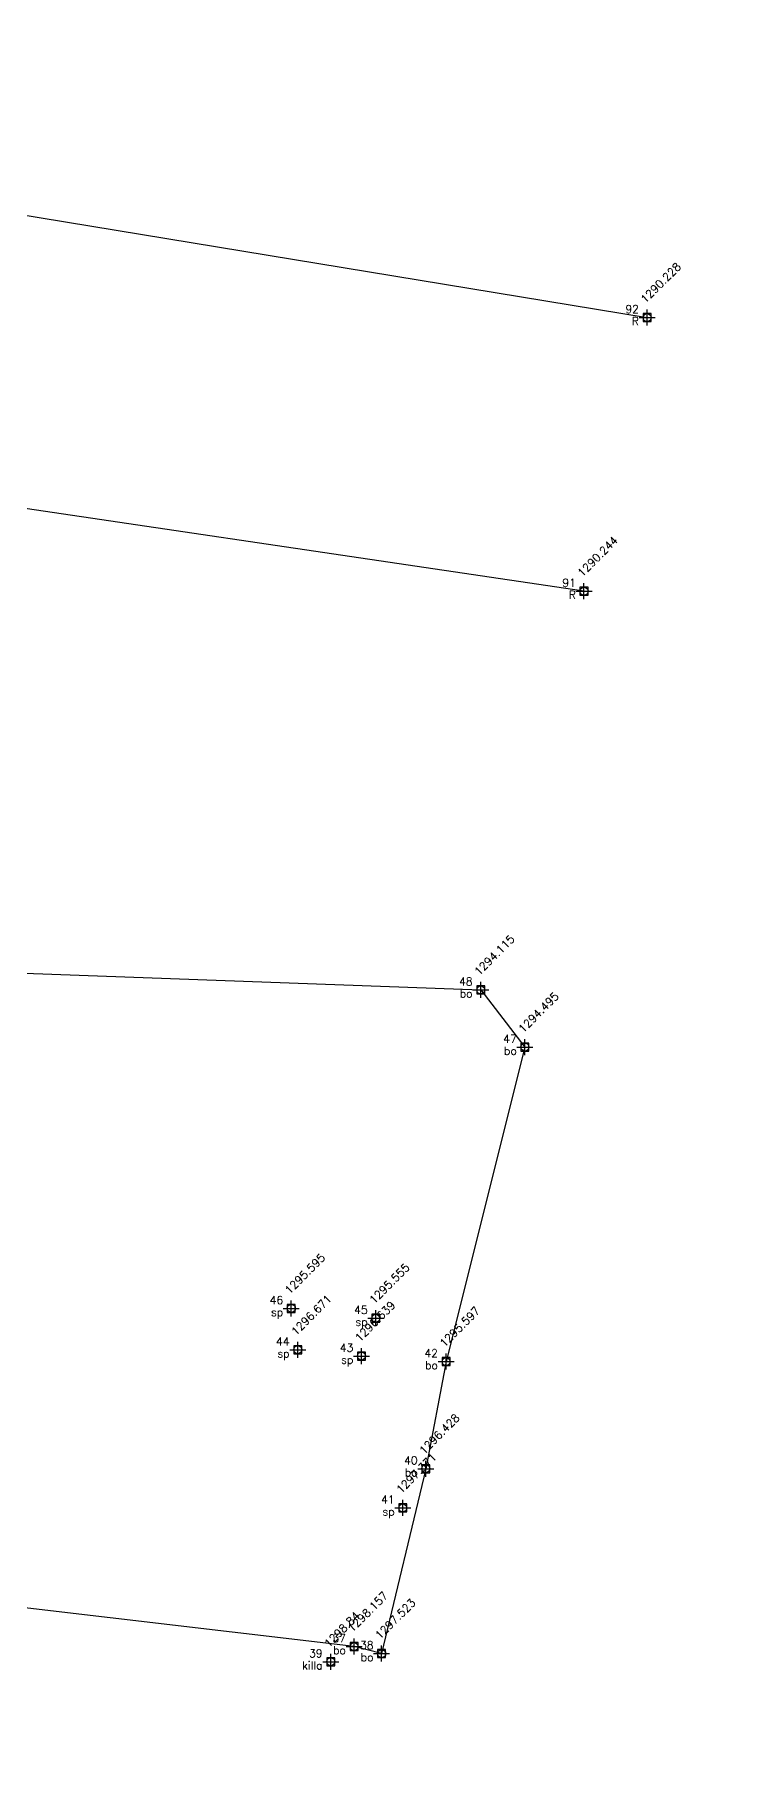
# Model space of a CAD drawing. Header units: metres. Extents: x 345912 to 349030, y 3061206 to 3061792.
# Drawn here: x 347523.9 to 347546.2, y 3061653.2 to 3061707.9 of the extents above; entities that cross this region are included whole.
import ezdxf
from ezdxf.enums import TextEntityAlignment as Align

# ---------------------------------------------------------------- set-up
doc = ezdxf.new("R2010")
doc.units = ezdxf.units.M
doc.header["$MEASUREMENT"] = 0
doc.header["$PDMODE"] = 98
doc.header["$PDSIZE"] = 0.25
for name, color, linetype in [('bo', 7, 'Continuous'), ('Boundary', 6, 'Continuous'), ('Features', 5, 'Continuous'), ('killa', 7, 'Continuous'), ('Points', 7, 'Continuous'), ('Points-ELV', 6, 'Continuous'), ('Points-NUM', 4, 'Continuous'), ('Points-TXT', 3, 'Continuous'), ('R', 1, 'Continuous'), ('sp', 7, 'Continuous')]:
    doc.layers.add(name, color=color, linetype=linetype)
doc.styles.add('romans', font='romans.shx')
picture_1 = doc.add_image_def('image1.jpg', size_in_pixel=(3507, 4960))

# ---------------------------------------------------------------- blocks, each defined once
blk = doc.blocks.new('POINTS')
at = {"layer": 'Points'}
blk.add_line((0, 0), (0, 0), dxfattribs=at)
blk.add_point((0, 0), dxfattribs=at)
at = {"layer": 'Points-ELV', "style": 'romans'}
blk.add_attdef('ELEV', text='', height=1, rotation=45, dxfattribs=at).set_placement((0, 0), align=Align.BOTTOM_LEFT)
at = {"layer": 'Points-NUM', "style": 'romans'}
blk.add_attdef('PTNUM', text='', height=1, dxfattribs=at).set_placement((0, 0), align=Align.BOTTOM_RIGHT)
at = {"layer": 'Points-TXT', "style": 'romans'}
blk.add_attdef('DESC', text='', height=1, dxfattribs=at).set_placement((0, 0), align=Align.BOTTOM_RIGHT)
blk = doc.blocks.new('dh')
at = {"layer": 'Boundary'}
blk.add_lwpolyline([(346594.07465, 3061308.65361), (346600.012, 3061309.172), (346601.871, 3061311.018), (346603.141, 3061312.283), (346611.952, 3061317.989), (346616.524, 3061319.636), (346628.182, 3061331.963), (346646.724, 3061331.279), (346648.105, 3061329.491), (346645.641, 3061319.666), (346645.006, 3061316.321), (346643.63, 3061310.547), (346642.767, 3061310.766), (346631.327, 3061312.107), (346624.101, 3061312.745)], dxfattribs=at)
at = {"layer": 'R'}
for points in [[(346470.8, 3061337.185), (346474.65, 3061340.185), (346477.595, 3061342.279), (346480.492, 3061344.098), (346484.067, 3061346.193), (346493.109, 3061350.19), (346501.168, 3061352.853), (346507.472, 3061355.156), (346517.062, 3061356.668), (346525.415, 3061357.549), (346531.112, 3061358.336), (346598.36, 3061359.118), (346606.403, 3061359.135), (346619.498, 3061357.676), (346630.573, 3061355.794), (346651.92, 3061352.284)], [(346649.951, 3061343.735), (346627.556, 3061347.044), (346618.472, 3061348.789), (346597.905, 3061350.377), (346531.896, 3061350.384), (346516.74, 3061347.88), (346501.121, 3061344.123), (346497.494, 3061343.302), (346491.76, 3061340.668), (346490.424, 3061339.807), (346485.111, 3061335.573), (346482.366, 3061333.706), (346478.345, 3061331.457)]]:
    blk.add_lwpolyline(points, dxfattribs=at)
at = {"layer": 'bo', "linetype": 'Continuous'}
ref = blk.add_blockref('POINTS', (346646.724, 3061331.279, 1294.115), dxfattribs=at)
ref.add_attrib('PTNUM', '48', dxfattribs={"layer": 'Points-NUM', "height": 0.25, "style": 'romans'}).set_placement((346646.474, 3061331.3415, 1294.115), align=Align.BOTTOM_RIGHT)
ref.add_attrib('DESC', 'bo', dxfattribs={"layer": 'Points-TXT', "height": 0.25, "style": 'romans'}).set_placement((346646.474, 3061330.9665, 1294.115), align=Align.BOTTOM_RIGHT)
ref.add_attrib('ELEV', '1294.115', dxfattribs={"layer": 'Points-ELV', "height": 0.25, "rotation": 45, "style": 'romans'}).set_placement((346646.724, 3061331.654, 1294.115), align=Align.BOTTOM_LEFT)
ref = blk.add_blockref('POINTS', (346648.105, 3061329.491, 1294.495), dxfattribs=at)
ref.add_attrib('PTNUM', '47', dxfattribs={"layer": 'Points-NUM', "height": 0.25, "style": 'romans'}).set_placement((346647.855, 3061329.5535, 1294.495), align=Align.BOTTOM_RIGHT)
ref.add_attrib('DESC', 'bo', dxfattribs={"layer": 'Points-TXT', "height": 0.25, "style": 'romans'}).set_placement((346647.855, 3061329.1785, 1294.495), align=Align.BOTTOM_RIGHT)
ref.add_attrib('ELEV', '1294.495', dxfattribs={"layer": 'Points-ELV', "height": 0.25, "rotation": 45, "style": 'romans'}).set_placement((346648.105, 3061329.866, 1294.495), align=Align.BOTTOM_LEFT)
ref = blk.add_blockref('POINTS', (346645.641, 3061319.666, 1295.597), dxfattribs=at)
ref.add_attrib('PTNUM', '42', dxfattribs={"layer": 'Points-NUM', "height": 0.25, "style": 'romans'}).set_placement((346645.391, 3061319.7285, 1295.597), align=Align.BOTTOM_RIGHT)
ref.add_attrib('DESC', 'bo', dxfattribs={"layer": 'Points-TXT', "height": 0.25, "style": 'romans'}).set_placement((346645.391, 3061319.3535, 1295.597), align=Align.BOTTOM_RIGHT)
ref.add_attrib('ELEV', '1295.597', dxfattribs={"layer": 'Points-ELV', "height": 0.25, "rotation": 45, "style": 'romans'}).set_placement((346645.641, 3061320.041, 1295.597), align=Align.BOTTOM_LEFT)
ref = blk.add_blockref('POINTS', (346645.006, 3061316.321, 1296.428), dxfattribs=at)
ref.add_attrib('PTNUM', '40', dxfattribs={"layer": 'Points-NUM', "height": 0.25, "style": 'romans'}).set_placement((346644.756, 3061316.3835, 1296.428), align=Align.BOTTOM_RIGHT)
ref.add_attrib('DESC', 'bo', dxfattribs={"layer": 'Points-TXT', "height": 0.25, "style": 'romans'}).set_placement((346644.756, 3061316.0085, 1296.428), align=Align.BOTTOM_RIGHT)
ref.add_attrib('ELEV', '1296.428', dxfattribs={"layer": 'Points-ELV', "height": 0.25, "rotation": 45, "style": 'romans'}).set_placement((346645.006, 3061316.696, 1296.428), align=Align.BOTTOM_LEFT)
ref = blk.add_blockref('POINTS', (346642.767, 3061310.766, 1298.157), dxfattribs=at)
ref.add_attrib('PTNUM', '37', dxfattribs={"layer": 'Points-NUM', "height": 0.25, "style": 'romans'}).set_placement((346642.517, 3061310.8285, 1298.157), align=Align.BOTTOM_RIGHT)
ref.add_attrib('DESC', 'bo', dxfattribs={"layer": 'Points-TXT', "height": 0.25, "style": 'romans'}).set_placement((346642.517, 3061310.4535, 1298.157), align=Align.BOTTOM_RIGHT)
ref.add_attrib('ELEV', '1298.157', dxfattribs={"layer": 'Points-ELV', "height": 0.25, "rotation": 45, "style": 'romans'}).set_placement((346642.767, 3061311.141, 1298.157), align=Align.BOTTOM_LEFT)
ref = blk.add_blockref('POINTS', (346643.63, 3061310.547, 1297.523), dxfattribs=at)
ref.add_attrib('PTNUM', '38', dxfattribs={"layer": 'Points-NUM', "height": 0.25, "style": 'romans'}).set_placement((346643.38, 3061310.6095, 1297.523), align=Align.BOTTOM_RIGHT)
ref.add_attrib('DESC', 'bo', dxfattribs={"layer": 'Points-TXT', "height": 0.25, "style": 'romans'}).set_placement((346643.38, 3061310.2345, 1297.523), align=Align.BOTTOM_RIGHT)
ref.add_attrib('ELEV', '1297.523', dxfattribs={"layer": 'Points-ELV', "height": 0.25, "rotation": 45, "style": 'romans'}).set_placement((346643.63, 3061310.922, 1297.523), align=Align.BOTTOM_LEFT)
at = {"layer": 'killa', "linetype": 'Continuous'}
ref = blk.add_blockref('POINTS', (346642.038, 3061310.291, 1298.84), dxfattribs=at)
ref.add_attrib('PTNUM', '39', dxfattribs={"layer": 'Points-NUM', "height": 0.25, "style": 'romans'}).set_placement((346641.788, 3061310.3535, 1298.84), align=Align.BOTTOM_RIGHT)
ref.add_attrib('DESC', 'killa', dxfattribs={"layer": 'Points-TXT', "height": 0.25, "style": 'romans'}).set_placement((346641.788, 3061309.9785, 1298.84), align=Align.BOTTOM_RIGHT)
ref.add_attrib('ELEV', '1298.84', dxfattribs={"layer": 'Points-ELV', "height": 0.25, "rotation": 45, "style": 'romans'}).set_placement((346642.038, 3061310.666, 1298.84), align=Align.BOTTOM_LEFT)
at = {"layer": 'R', "linetype": 'Continuous'}
ref = blk.add_blockref('POINTS', (346651.92, 3061352.284, 1290.228), dxfattribs=at)
ref.add_attrib('PTNUM', '92', dxfattribs={"layer": 'Points-NUM', "height": 0.25, "style": 'romans'}).set_placement((346651.67, 3061352.3465, 1290.228), align=Align.BOTTOM_RIGHT)
ref.add_attrib('DESC', 'R', dxfattribs={"layer": 'Points-TXT', "height": 0.25, "style": 'romans'}).set_placement((346651.67, 3061351.9715, 1290.228), align=Align.BOTTOM_RIGHT)
ref.add_attrib('ELEV', '1290.228', dxfattribs={"layer": 'Points-ELV', "height": 0.25, "rotation": 45, "style": 'romans'}).set_placement((346651.92, 3061352.659, 1290.228), align=Align.BOTTOM_LEFT)
ref = blk.add_blockref('POINTS', (346649.951, 3061343.735, 1290.244), dxfattribs=at)
ref.add_attrib('PTNUM', '91', dxfattribs={"layer": 'Points-NUM', "height": 0.25, "style": 'romans'}).set_placement((346649.701, 3061343.7975, 1290.244), align=Align.BOTTOM_RIGHT)
ref.add_attrib('DESC', 'R', dxfattribs={"layer": 'Points-TXT', "height": 0.25, "style": 'romans'}).set_placement((346649.701, 3061343.4225, 1290.244), align=Align.BOTTOM_RIGHT)
ref.add_attrib('ELEV', '1290.244', dxfattribs={"layer": 'Points-ELV', "height": 0.25, "rotation": 45, "style": 'romans'}).set_placement((346649.951, 3061344.11, 1290.244), align=Align.BOTTOM_LEFT)
at = {"layer": 'sp', "linetype": 'Continuous'}
ref = blk.add_blockref('POINTS', (346640.808, 3061321.328, 1295.595), dxfattribs=at)
ref.add_attrib('PTNUM', '46', dxfattribs={"layer": 'Points-NUM', "height": 0.25, "style": 'romans'}).set_placement((346640.558, 3061321.3905, 1295.595), align=Align.BOTTOM_RIGHT)
ref.add_attrib('DESC', 'sp', dxfattribs={"layer": 'Points-TXT', "height": 0.25, "style": 'romans'}).set_placement((346640.558, 3061321.0155, 1295.595), align=Align.BOTTOM_RIGHT)
ref.add_attrib('ELEV', '1295.595', dxfattribs={"layer": 'Points-ELV', "height": 0.25, "rotation": 45, "style": 'romans'}).set_placement((346640.808, 3061321.703, 1295.595), align=Align.BOTTOM_LEFT)
ref = blk.add_blockref('POINTS', (346643.445, 3061321.02, 1295.555), dxfattribs=at)
ref.add_attrib('PTNUM', '45', dxfattribs={"layer": 'Points-NUM', "height": 0.25, "style": 'romans'}).set_placement((346643.195, 3061321.0825, 1295.555), align=Align.BOTTOM_RIGHT)
ref.add_attrib('DESC', 'sp', dxfattribs={"layer": 'Points-TXT', "height": 0.25, "style": 'romans'}).set_placement((346643.195, 3061320.7075, 1295.555), align=Align.BOTTOM_RIGHT)
ref.add_attrib('ELEV', '1295.555', dxfattribs={"layer": 'Points-ELV', "height": 0.25, "rotation": 45, "style": 'romans'}).set_placement((346643.445, 3061321.395, 1295.555), align=Align.BOTTOM_LEFT)
ref = blk.add_blockref('POINTS', (346641.007, 3061320.037, 1296.671), dxfattribs=at)
ref.add_attrib('PTNUM', '44', dxfattribs={"layer": 'Points-NUM', "height": 0.25, "style": 'romans'}).set_placement((346640.757, 3061320.0995, 1296.671), align=Align.BOTTOM_RIGHT)
ref.add_attrib('DESC', 'sp', dxfattribs={"layer": 'Points-TXT', "height": 0.25, "style": 'romans'}).set_placement((346640.757, 3061319.7245, 1296.671), align=Align.BOTTOM_RIGHT)
ref.add_attrib('ELEV', '1296.671', dxfattribs={"layer": 'Points-ELV', "height": 0.25, "rotation": 45, "style": 'romans'}).set_placement((346641.007, 3061320.412, 1296.671), align=Align.BOTTOM_LEFT)
ref = blk.add_blockref('POINTS', (346642.997, 3061319.84, 1296.639), dxfattribs=at)
ref.add_attrib('PTNUM', '43', dxfattribs={"layer": 'Points-NUM', "height": 0.25, "style": 'romans'}).set_placement((346642.747, 3061319.9025, 1296.639), align=Align.BOTTOM_RIGHT)
ref.add_attrib('DESC', 'sp', dxfattribs={"layer": 'Points-TXT', "height": 0.25, "style": 'romans'}).set_placement((346642.747, 3061319.5275, 1296.639), align=Align.BOTTOM_RIGHT)
ref.add_attrib('ELEV', '1296.639', dxfattribs={"layer": 'Points-ELV', "height": 0.25, "rotation": 45, "style": 'romans'}).set_placement((346642.997, 3061320.215, 1296.639), align=Align.BOTTOM_LEFT)
ref = blk.add_blockref('POINTS', (346644.288, 3061315.096, 1297.371), dxfattribs=at)
ref.add_attrib('PTNUM', '41', dxfattribs={"layer": 'Points-NUM', "height": 0.25, "style": 'romans'}).set_placement((346644.038, 3061315.1585, 1297.371), align=Align.BOTTOM_RIGHT)
ref.add_attrib('DESC', 'sp', dxfattribs={"layer": 'Points-TXT', "height": 0.25, "style": 'romans'}).set_placement((346644.038, 3061314.7835, 1297.371), align=Align.BOTTOM_RIGHT)
ref.add_attrib('ELEV', '1297.371', dxfattribs={"layer": 'Points-ELV', "height": 0.25, "rotation": 45, "style": 'romans'}).set_placement((346644.288, 3061315.471, 1297.371), align=Align.BOTTOM_LEFT)

msp = doc.modelspace()

# ---------------------------------------------------------------- block references
at = {"layer": 'Features'}
msp.add_blockref('dh', (891.09142, 346.74432), dxfattribs=at)

# ---------------------------------------------------------------- pictures from other files: only their frames are drawn
image = msp.add_image(picture_1, insert=(347287.99527, 3061288.16493), size_in_units=(356.3112, 503.936), dxfattribs=at)
image.dxf.flags = 7

doc.saveas('drawing.dxf')
